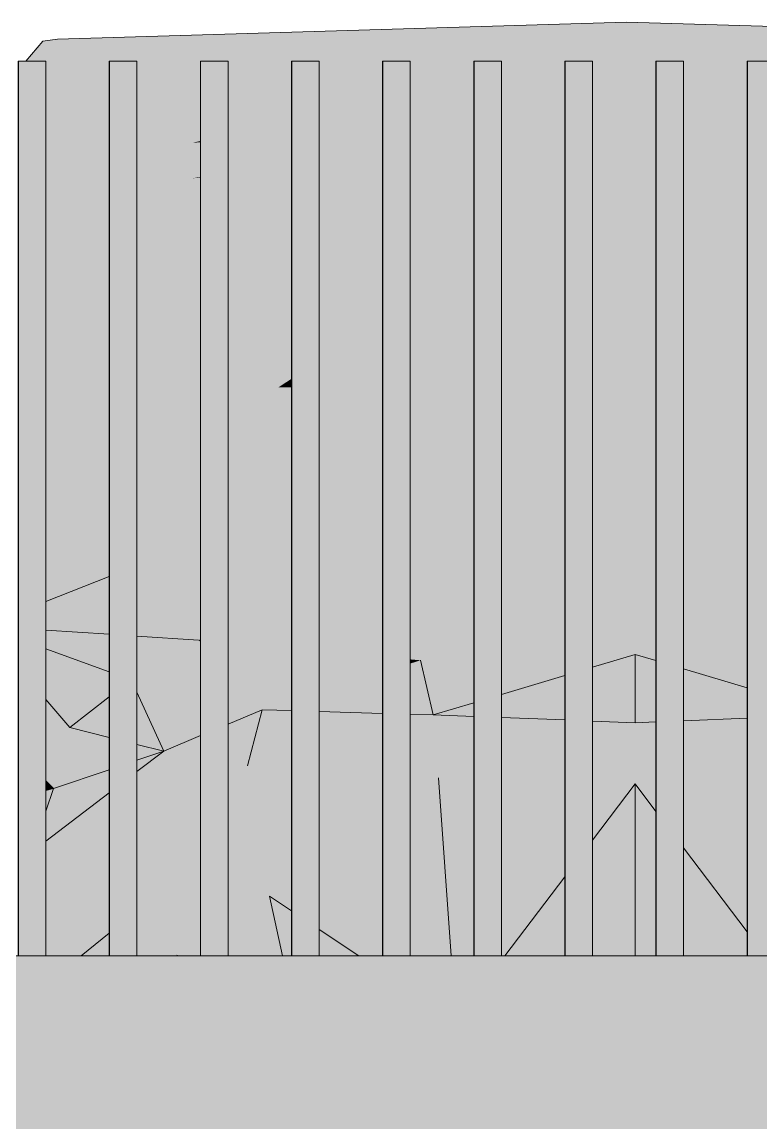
# Model space of a CAD drawing. Header units: millimetres. Extents: x 365175 to 2667127, y -330297 to -162108.
# Drawn here: x 1910217 to 1911026, y -319094 to -317888 of the extents above; entities that cross this region are included whole.
import ezdxf

# ---------------------------------------------------------------- set-up
doc = ezdxf.new("R2010")
doc.units = ezdxf.units.MM
doc.header["$MEASUREMENT"] = 0
doc.layers.add('Cars', color=7, linetype='Continuous')
doc.layers.add('TopoAlt', color=7, linetype='Continuous')

# ---------------------------------------------------------------- blocks, each defined once
blk = doc.blocks.new('Élément de coupe_125_6', base_point=(1445436.1, -319511))
at = {"layer": 'TopoAlt', "linetype": 'Continuous', "lineweight": 0, "true_color": 0x000000}
blk.add_hatch(color=18, dxfattribs=at).paths.add_polyline_path([(1882185.2, -318911), (1882185.2, -319511), (1914672.8, -319511), (1914672.8, -318911)])
at = {"layer": 'TopoAlt', "color": 190, "linetype": 'Continuous', "lineweight": 5, "true_color": 0x8002ff}
blk.add_line((1914672.8, -318911), (1882185.2, -318911), dxfattribs=at)
blk = doc.blocks.new('Élément de coupe_456_6', base_point=(1445436.1, -319511))
at = {"linetype": 'Continuous', "lineweight": 0, "true_color": 0x000000}
for points in [[(1910212.5, -318911), (1910212.8, -318911), (1910212.8, -317931), (1910212.5, -317931)], [(1910212.5, -318911), (1910212.8, -318911), (1910212.8, -317931), (1910212.5, -317931)], [(1910212.8, -318911), (1910242.8, -318911), (1910242.8, -317931), (1910212.8, -317931)]]:
    blk.add_hatch(color=18, dxfattribs=at).paths.add_polyline_path(points)
at = {"color": 18, "linetype": 'Continuous', "lineweight": 5, "true_color": 0x330000}
for p, q in [((1910212.5, -317931), (1910212.8, -317931)), ((1910212.5, -318911), (1910212.5, -317931)), ((1910212.8, -317931), (1910242.8, -317931)), ((1910212.8, -318911), (1910212.8, -317931)), ((1910242.8, -318911), (1910242.8, -317931))]:
    blk.add_line(p, q, dxfattribs=at)
blk = doc.blocks.new('Élément de coupe_457_6', base_point=(1445436.1, -319511))
at = {"linetype": 'Continuous', "lineweight": 0, "true_color": 0x000000}
for points in [[(1910312.3, -318911), (1910312.6, -318911), (1910312.6, -317931), (1910312.3, -317931)], [(1910312.3, -318911), (1910312.6, -318911), (1910312.6, -317931), (1910312.3, -317931)], [(1910312.6, -318911), (1910342.6, -318911), (1910342.6, -317931), (1910312.6, -317931)]]:
    blk.add_hatch(color=18, dxfattribs=at).paths.add_polyline_path(points)
at = {"color": 18, "linetype": 'Continuous', "lineweight": 5, "true_color": 0x330000}
for p, q in [((1910312.3, -317931), (1910312.6, -317931)), ((1910312.3, -318911), (1910312.3, -317931)), ((1910312.6, -317931), (1910342.6, -317931)), ((1910312.6, -318911), (1910312.6, -317931)), ((1910342.6, -318911), (1910342.6, -317931))]:
    blk.add_line(p, q, dxfattribs=at)
blk = doc.blocks.new('Élément de coupe_458_6', base_point=(1445436.1, -319511))
at = {"linetype": 'Continuous', "lineweight": 0, "true_color": 0x000000}
for points in [[(1910412, -318911), (1910412.3, -318911), (1910412.3, -317931), (1910412, -317931)], [(1910412, -318911), (1910412.3, -318911), (1910412.3, -317931), (1910412, -317931)], [(1910412.3, -318911), (1910442.3, -318911), (1910442.3, -317931), (1910412.3, -317931)]]:
    blk.add_hatch(color=18, dxfattribs=at).paths.add_polyline_path(points)
at = {"color": 18, "linetype": 'Continuous', "lineweight": 5, "true_color": 0x330000}
for p, q in [((1910412, -317931), (1910412.3, -317931)), ((1910412, -318911), (1910412, -317931)), ((1910412.3, -317931), (1910442.3, -317931)), ((1910412.3, -318911), (1910412.3, -317931)), ((1910442.3, -318911), (1910442.3, -317931))]:
    blk.add_line(p, q, dxfattribs=at)
blk = doc.blocks.new('Élément de coupe_459_6', base_point=(1445436.1, -319511))
at = {"linetype": 'Continuous', "lineweight": 0, "true_color": 0x000000}
for points in [[(1910511.8, -318911), (1910512.1, -318911), (1910512.1, -317931), (1910511.8, -317931)], [(1910511.8, -318911), (1910512.1, -318911), (1910512.1, -317931), (1910511.8, -317931)], [(1910512.1, -318911), (1910542.1, -318911), (1910542.1, -317931), (1910512.1, -317931)]]:
    blk.add_hatch(color=18, dxfattribs=at).paths.add_polyline_path(points)
at = {"color": 18, "linetype": 'Continuous', "lineweight": 5, "true_color": 0x330000}
for p, q in [((1910511.8, -317931), (1910512.1, -317931)), ((1910511.8, -318911), (1910511.8, -317931)), ((1910512.1, -317931), (1910542.1, -317931)), ((1910512.1, -318911), (1910512.1, -317931)), ((1910542.1, -318911), (1910542.1, -317931))]:
    blk.add_line(p, q, dxfattribs=at)
blk = doc.blocks.new('Élément de coupe_460_6', base_point=(1445436.1, -319511))
at = {"linetype": 'Continuous', "lineweight": 0, "true_color": 0x000000}
for points in [[(1910611.5, -318911), (1910611.8, -318911), (1910611.8, -317931), (1910611.5, -317931)], [(1910611.5, -318911), (1910611.8, -318911), (1910611.8, -317931), (1910611.5, -317931)], [(1910611.8, -318911), (1910641.8, -318911), (1910641.8, -317931), (1910611.8, -317931)]]:
    blk.add_hatch(color=18, dxfattribs=at).paths.add_polyline_path(points)
at = {"color": 18, "linetype": 'Continuous', "lineweight": 5, "true_color": 0x330000}
for p, q in [((1910611.5, -317931), (1910611.8, -317931)), ((1910611.5, -318911), (1910611.5, -317931)), ((1910611.8, -317931), (1910641.8, -317931)), ((1910611.8, -318911), (1910611.8, -317931)), ((1910641.8, -318911), (1910641.8, -317931))]:
    blk.add_line(p, q, dxfattribs=at)
blk = doc.blocks.new('Élément de coupe_461_6', base_point=(1445436.1, -319511))
at = {"linetype": 'Continuous', "lineweight": 0, "true_color": 0x000000}
for points in [[(1910711.3, -318911), (1910711.6, -318911), (1910711.6, -317931), (1910711.3, -317931)], [(1910711.3, -318911), (1910711.6, -318911), (1910711.6, -317931), (1910711.3, -317931)], [(1910711.6, -318911), (1910741.6, -318911), (1910741.6, -317931), (1910711.6, -317931)]]:
    blk.add_hatch(color=18, dxfattribs=at).paths.add_polyline_path(points)
at = {"color": 18, "linetype": 'Continuous', "lineweight": 5, "true_color": 0x330000}
for p, q in [((1910711.3, -317931), (1910711.6, -317931)), ((1910711.3, -318911), (1910711.3, -317931)), ((1910711.6, -317931), (1910741.6, -317931)), ((1910711.6, -318911), (1910711.6, -317931)), ((1910741.6, -318911), (1910741.6, -317931))]:
    blk.add_line(p, q, dxfattribs=at)
blk = doc.blocks.new('Élément de coupe_462_6', base_point=(1445436.1, -319511))
at = {"linetype": 'Continuous', "lineweight": 0, "true_color": 0x000000}
for points in [[(1910811, -318911), (1910811.4, -318911), (1910811.4, -317931), (1910811, -317931)], [(1910811, -318911), (1910811.4, -318911), (1910811.4, -317931), (1910811, -317931)], [(1910811.4, -318911), (1910841.4, -318911), (1910841.4, -317931), (1910811.4, -317931)]]:
    blk.add_hatch(color=18, dxfattribs=at).paths.add_polyline_path(points)
at = {"color": 18, "linetype": 'Continuous', "lineweight": 5, "true_color": 0x330000}
for p, q in [((1910811, -317931), (1910811.4, -317931)), ((1910811, -318911), (1910811, -317931)), ((1910811.4, -317931), (1910841.4, -317931)), ((1910811.4, -318911), (1910811.4, -317931)), ((1910841.4, -318911), (1910841.4, -317931))]:
    blk.add_line(p, q, dxfattribs=at)
blk = doc.blocks.new('Élément de coupe_463_6', base_point=(1445436.1, -319511))
at = {"linetype": 'Continuous', "lineweight": 0, "true_color": 0x000000}
for points in [[(1910910.8, -318911), (1910911.1, -318911), (1910911.1, -317931), (1910910.8, -317931)], [(1910910.8, -318911), (1910911.1, -318911), (1910911.1, -317931), (1910910.8, -317931)], [(1910911.1, -318911), (1910941.1, -318911), (1910941.1, -317931), (1910911.1, -317931)]]:
    blk.add_hatch(color=18, dxfattribs=at).paths.add_polyline_path(points)
at = {"color": 18, "linetype": 'Continuous', "lineweight": 5, "true_color": 0x330000}
for p, q in [((1910910.8, -317931), (1910911.1, -317931)), ((1910910.8, -318911), (1910910.8, -317931)), ((1910911.1, -317931), (1910941.1, -317931)), ((1910911.1, -318911), (1910911.1, -317931)), ((1910941.1, -318911), (1910941.1, -317931))]:
    blk.add_line(p, q, dxfattribs=at)
blk = doc.blocks.new('Élément de coupe_464_6', base_point=(1445436.1, -319511))
at = {"linetype": 'Continuous', "lineweight": 0, "true_color": 0x000000}
for points in [[(1911010.5, -318911), (1911010.9, -318911), (1911010.9, -317931), (1911010.5, -317931)], [(1911010.5, -318911), (1911010.9, -318911), (1911010.9, -317931), (1911010.5, -317931)], [(1911010.9, -318911), (1911040.9, -318911), (1911040.9, -317931), (1911010.9, -317931)]]:
    blk.add_hatch(color=18, dxfattribs=at).paths.add_polyline_path(points)
at = {"color": 18, "linetype": 'Continuous', "lineweight": 5, "true_color": 0x330000}
for p, q in [((1911010.5, -317931), (1911010.9, -317931)), ((1911010.5, -318911), (1911010.5, -317931)), ((1911010.9, -317931), (1911040.9, -317931)), ((1911010.9, -318911), (1911010.9, -317931)), ((1911040.9, -318911), (1911040.9, -317931))]:
    blk.add_line(p, q, dxfattribs=at)
blk = doc.blocks.new('Élément de coupe_489_6', base_point=(1445436.1, -319511))
at = {"layer": 'Cars', "linetype": 'Continuous', "lineweight": 0, "true_color": 0x000000}
for points in [[(1910877.1, -317891), (1910878.7, -317888.3), (1910239.6, -317909.4)], [(1910255.5, -317907.2), (1910239.6, -317909.4), (1910878.7, -317888.3)], [(1910878.7, -317888.3), (1910877.1, -317891), (1911515.6, -317907.5)], [(1910877.1, -317891), (1910239.6, -317909.4), (1910240.5, -317931), (1910242.8, -317931), (1910242.8, -317935.3)], [(1910242.8, -317935.3), (1910242.8, -317935.4), (1910312.3, -317933.3), (1910312.3, -317931), (1910342.6, -317931), (1910342.6, -317932.4), (1910877, -317916.6), (1910877.1, -317891)], [(1910877, -317916.6), (1911509.3, -317931.4), (1911509.3, -317931.3), (1910877.1, -317891)], [(1910877.1, -317891), (1911509.3, -317931.3), (1911509.3, -317931), (1911509.7, -317931), (1911513.7, -317931), (1911515.6, -317907.5)], [(1910220.9, -317931), (1910240.5, -317931), (1910239.6, -317909.4)], [(1910342.6, -317932.4), (1910342.6, -317973.5), (1910412, -317966.1), (1910412, -317931), (1910442.3, -317931), (1910442.3, -317962.9), (1910511.8, -317955.5), (1910511.8, -317931), (1910542.1, -317931), (1910542.1, -317952.3), (1910611.5, -317944.9), (1910611.5, -317931), (1910641.8, -317931), (1910641.8, -317941.6), (1910711.3, -317934.2), (1910711.3, -317931), (1910741.6, -317931), (1910741.6, -317931), (1910877, -317916.6)], [(1910741.6, -317931), (1910741.6, -317946.3), (1910811, -317931.1), (1910811, -317931), (1910811.4, -317931), (1910877, -317916.6)], [(1910811.4, -317931), (1910841.4, -317931), (1910841.4, -317983.4), (1910876.8, -317980.4), (1910877, -317916.6)], [(1910876.8, -317980.4), (1910910.8, -317983.2), (1910910.8, -317931), (1910941.1, -317931), (1910941.1, -317985.7), (1911010.5, -317991.5), (1911010.5, -317945.6), (1910877, -317916.6)], [(1910877, -317916.6), (1911010.5, -317945.6), (1911010.5, -317933.6)], [(1910877, -317916.6), (1911010.5, -317933.6), (1911010.5, -317931), (1911040.9, -317931), (1911040.9, -317937.5), (1911110.3, -317946.4), (1911110.3, -317931), (1911140.6, -317931), (1911140.6, -317950.2), (1911210.1, -317959.1), (1911210.1, -317931), (1911240.4, -317931), (1911240.4, -317963), (1911309.8, -317971.8), (1911309.8, -317931), (1911340.1, -317931), (1911340.1, -317975.7), (1911409.6, -317984.6), (1911409.6, -317931), (1911439.9, -317931), (1911439.9, -317969.8), (1911509.3, -317933.8), (1911509.3, -317931.4)], [(1910242.8, -317935.4), (1910242.8, -317936.3), (1910312.3, -317966), (1910312.3, -317933.3)], [(1910242.8, -318011.9), (1910312.3, -317983), (1910312.3, -317966), (1910242.8, -317936.3)], [(1910641.8, -317941.6), (1910641.8, -317968.2), (1910711.3, -317953), (1910711.3, -317934.2)], [(1910811, -317931.1), (1910741.6, -317946.3), (1910741.6, -317991.9), (1910811, -317986)], [(1910611.5, -317944.9), (1910542.1, -317952.3), (1910542.1, -317990.1), (1910611.5, -317974.9)], [(1910442.3, -318012), (1910511.8, -317996.7), (1910511.8, -317955.5), (1910442.3, -317962.9)], [(1910641.8, -318000.3), (1910711.3, -317994.4), (1910711.3, -317953), (1910641.8, -317968.2)], [(1910412, -317966.1), (1910342.6, -317973.5), (1910342.6, -317981.2), (1910403, -318020.6), (1910412, -318018.6)], [(1910242.8, -318011.9), (1910242.8, -318049), (1910312.3, -317991.4), (1910312.3, -317983)], [(1910342.6, -317981.2), (1910342.6, -318036), (1910403, -318020.6)], [(1910542.1, -318008.8), (1910611.5, -318002.9), (1910611.5, -317974.9), (1910542.1, -317990.1)], [(1910811, -317986), (1910741.6, -317991.9), (1910741.6, -318003), (1910811, -317991.4)], [(1910876.8, -317980.4), (1910841.4, -317988.7), (1910841.4, -318035.2), (1910877, -318034.3)], [(1910841.4, -317983.4), (1910841.4, -317986.3), (1910876.8, -317980.4)], [(1910841.4, -317986.3), (1910841.4, -317988.7), (1910876.8, -317980.4)], [(1910876.8, -317980.4), (1910910.8, -317987.9), (1910910.8, -317986.1)], [(1910876.8, -317980.4), (1910910.8, -317986.1), (1910910.8, -317983.2)], [(1910910.8, -317987.9), (1910876.8, -317980.4), (1910877, -318034.3), (1910910.8, -318035)], [(1910941.1, -317991.1), (1911010.5, -318002.7), (1911010.5, -317991.5), (1910941.1, -317985.7)], [(1910242.8, -318049), (1910242.8, -318061.4), (1910312.3, -318043.7), (1910312.3, -317991.4)], [(1910442.3, -318012), (1910442.3, -318017.3), (1910511.8, -318011.4), (1910511.8, -317996.7)], [(1910641.8, -318000.3), (1910641.8, -318019.6), (1910711.3, -318008), (1910711.3, -317994.4)], [(1910741.6, -318012.1), (1910811, -317995.8), (1910811, -317991.4), (1910741.6, -318003)], [(1910741.6, -318012.1), (1910741.6, -318037.6), (1910811, -318035.9), (1910811, -317995.8)], [(1910941.1, -317994.6), (1911010.5, -318010), (1911010.5, -318002.7), (1910941.1, -317991.1)], [(1910941.1, -317994.6), (1910941.1, -318035.7), (1911010.5, -318037.2), (1911010.5, -318010)], [(1910542.1, -318008.8), (1910542.1, -318036.3), (1910611.5, -318024.7), (1910611.5, -318002.9)], [(1910641.8, -318019.6), (1910641.8, -318035.5), (1910711.3, -318019.2), (1910711.3, -318008)], [(1910342.6, -318036), (1910342.6, -318047), (1910403, -318020.6)], [(1910403, -318020.6), (1910342.6, -318047), (1910342.6, -318073.1), (1910403.1, -318059.5)], [(1910412, -318018.6), (1910403, -318020.6), (1910412, -318019.9)], [(1910412, -318019.9), (1910403, -318020.6), (1910403.1, -318059.5), (1910412, -318058)], [(1910442.3, -318052.9), (1910511.8, -318041.3), (1910511.8, -318011.4), (1910442.3, -318017.3)], [(1910711.3, -318019.2), (1910641.8, -318035.5), (1910641.8, -318040), (1910711.3, -318038.3)], [(1910542.1, -318047.4), (1910611.5, -318041.3), (1910611.5, -318024.7), (1910542.1, -318036.3)], [(1910242.8, -318061.4), (1910242.8, -318090.5), (1910312.3, -318060.2), (1910312.3, -318043.7)], [(1910442.3, -318052.9), (1910442.3, -318056.1), (1910511.8, -318050), (1910511.8, -318041.3)], [(1910542.1, -318198.5), (1910611.5, -318057.8), (1910611.5, -318041.3), (1910542.1, -318047.4)], [(1910641.8, -318040), (1910641.8, -318191.8), (1910711.3, -318145.3), (1910711.3, -318038.3)], [(1910811, -318035.9), (1910741.6, -318037.6), (1910741.6, -318125), (1910811, -318078.5)], [(1910841.4, -318058.2), (1910877, -318034.3), (1910841.4, -318035.2)], [(1910841.4, -318295.3), (1910879.4, -318296.1), (1910877, -318034.3), (1910841.4, -318058.2)], [(1910877, -318034.3), (1910879.4, -318296.1), (1910910.8, -318295.4), (1910910.8, -318056.7)], [(1910910.8, -318035), (1910877, -318034.3), (1910910.8, -318056.7)], [(1910941.1, -318035.7), (1910941.1, -318076.8), (1911010.5, -318122.9), (1911010.5, -318037.2)], [(1910412, -318058), (1910403.1, -318059.5), (1910412, -318058.7)], [(1910511.8, -318050), (1910442.3, -318056.1), (1910442.3, -318154.1), (1910497.8, -318288.2), (1910511.8, -318260)], [(1910542.1, -318198.5), (1910542.1, -318258.6), (1910611.5, -318212.1), (1910611.5, -318057.8)], [(1910242.8, -318090.5), (1910242.8, -318095.6), (1910312.3, -318080), (1910312.3, -318060.2)], [(1910342.6, -318290.8), (1910412, -318289.7), (1910412, -318080.9), (1910403.1, -318059.5), (1910342.6, -318138.6)], [(1910403.1, -318059.5), (1910342.6, -318073.1), (1910342.6, -318138.6)], [(1910412, -318058.7), (1910403.1, -318059.5), (1910412, -318080.9)], [(1910242.8, -318095.6), (1910242.8, -318268.9), (1910312.3, -318178.2), (1910312.3, -318080)], [(1910811, -318078.5), (1910741.6, -318125), (1910741.6, -318293.2), (1910811, -318294.7)], [(1910941.1, -318076.8), (1910941.1, -318294.8), (1911010.5, -318293.4), (1911010.5, -318122.9)], [(1910442.3, -318289.2), (1910497.8, -318288.2), (1910442.3, -318154.1)], [(1910641.8, -318291.2), (1910711.3, -318292.6), (1910711.3, -318145.3), (1910641.8, -318191.8)], [(1910312.3, -318178.2), (1910242.8, -318268.9), (1910242.8, -318292.5), (1910312.3, -318291.4)], [(1910611.5, -318212.1), (1910542.1, -318258.6), (1910542.1, -318289.1), (1910611.5, -318290.6)], [(1910497.8, -318288.2), (1910511.8, -318278.9), (1910511.8, -318260)], [(1910497.8, -318288.2), (1910511.8, -318288.5), (1910511.8, -318278.9)], [(1910312.3, -318291.4), (1910242.8, -318292.5), (1910242.8, -318391), (1910312.3, -318363)], [(1910342.6, -318350.8), (1910412, -318322.8), (1910412, -318289.7), (1910342.6, -318290.8)], [(1910497.8, -318288.2), (1910442.3, -318310.6), (1910442.3, -318423.5), (1910511.8, -318429.1), (1910511.8, -318317.7)], [(1910442.3, -318310.6), (1910497.8, -318288.2), (1910442.3, -318289.2)], [(1910511.8, -318288.5), (1910497.8, -318288.2), (1910511.8, -318317.7)], [(1910542.1, -318381.9), (1910566.4, -318433.5), (1910611.5, -318413.7), (1910611.5, -318290.6), (1910542.1, -318289.1)], [(1910641.8, -318291.2), (1910641.8, -318400.4), (1910711.3, -318369.9), (1910711.3, -318292.6)], [(1910741.6, -318293.2), (1910741.6, -318356.6), (1910811, -318326.1), (1910811, -318294.7)], [(1910841.4, -318312.8), (1910879.4, -318296.1), (1910841.4, -318295.3)], [(1910879.4, -318296.1), (1910841.4, -318312.8), (1910841.4, -318424.2), (1910881.8, -318422.9)], [(1910910.8, -318295.4), (1910879.4, -318296.1), (1910910.8, -318309.7)], [(1910910.8, -318309.7), (1910879.4, -318296.1), (1910881.8, -318422.9), (1910910.8, -318423.8)], [(1910941.1, -318322.8), (1911010.5, -318352.9), (1911010.5, -318293.4), (1910941.1, -318294.8)], [(1910342.6, -318350.8), (1910342.6, -318415.5), (1910412, -318421.1), (1910412, -318322.8)], [(1910941.1, -318322.8), (1910941.1, -318424.8), (1911010.5, -318427.1), (1911010.5, -318352.9)], [(1910741.6, -318356.6), (1910741.6, -318427.6), (1910811, -318425.2), (1910811, -318326.1)], [(1910312.3, -318363), (1910242.8, -318391), (1910242.8, -318407.5), (1910312.3, -318413.1)], [(1910711.3, -318369.9), (1910641.8, -318400.4), (1910641.8, -318430.9), (1910711.3, -318428.6)], [(1910542.1, -318381.9), (1910542.1, -318431.5), (1910566.4, -318433.5)], [(1910242.8, -318439), (1910312.3, -318437.8), (1910312.3, -318413.1), (1910242.8, -318407.5)], [(1910412, -318421.1), (1910342.6, -318415.5), (1910342.6, -318437.3), (1910412, -318436.1)], [(1910566.4, -318433.5), (1910611.5, -318431.9), (1910611.5, -318413.7)], [(1910442.3, -318435.6), (1910511.8, -318434.4), (1910511.8, -318429.1), (1910442.3, -318423.5)], [(1910542.1, -318433.9), (1910566.4, -318433.5), (1910542.1, -318431.5)], [(1910559.6, -318451.5), (1910611.5, -318446.9), (1910611.5, -318431.9), (1910566.4, -318433.5)], [(1910641.8, -318430.9), (1910641.8, -318444.2), (1910711.3, -318438), (1910711.3, -318428.6)], [(1910741.6, -318427.6), (1910741.6, -318435.3), (1910811, -318429.2), (1910811, -318425.2)], [(1910741.6, -318440.9), (1910811, -318432), (1910811, -318429.2), (1910741.6, -318435.3)], [(1910741.6, -318440.9), (1910741.6, -318441.6), (1910811, -318438.4), (1910811, -318432)], [(1910841.4, -318428.1), (1910841.4, -318437), (1910882.9, -318435.1), (1910881.8, -318422.9)], [(1910841.4, -318426.5), (1910881.8, -318422.9), (1910841.4, -318424.2)], [(1910841.4, -318428.1), (1910881.8, -318422.9), (1910841.4, -318426.5)], [(1910881.8, -318422.9), (1910910.8, -318426.4), (1910910.8, -318425.5)], [(1910881.8, -318422.9), (1910910.8, -318425.5), (1910910.8, -318423.8)], [(1910910.8, -318426.4), (1910881.8, -318422.9), (1910882.9, -318435.1), (1910910.8, -318436.4)], [(1910941.1, -318424.8), (1910941.1, -318428.2), (1911010.5, -318434.4), (1911010.5, -318427.1)], [(1911010.5, -318434.4), (1910941.1, -318428.2), (1910941.1, -318430.2), (1911010.5, -318438.7)], [(1911010.5, -318438.7), (1910941.1, -318430.2), (1910941.1, -318437.8), (1911010.5, -318441)], [(1910242.8, -318439), (1910242.8, -318439.5), (1910312.3, -318445.5), (1910312.3, -318437.8)], [(1910312.3, -318445.5), (1910242.8, -318439.5), (1910242.8, -318442.6), (1910312.3, -318494.1)], [(1910242.8, -318442.6), (1910242.8, -318522.8), (1910312.3, -318495.6), (1910312.3, -318494.1)], [(1910412, -318436.1), (1910342.6, -318437.3), (1910342.6, -318448.1), (1910372.5, -318450.6), (1910412, -318447.1)], [(1910511.8, -318434.4), (1910442.3, -318435.6), (1910442.3, -318444.5), (1910511.8, -318438.3)], [(1910511.8, -318438.3), (1910442.3, -318444.5), (1910442.3, -318451), (1910511.8, -318451.3)], [(1910542.1, -318435.6), (1910542.1, -318451.4), (1910559.6, -318451.5), (1910566.4, -318433.5)], [(1910542.1, -318435.6), (1910566.4, -318433.5), (1910542.1, -318433.9)], [(1910711.3, -318438), (1910641.8, -318444.2), (1910641.8, -318447), (1910711.3, -318443.2)], [(1910711.3, -318443.2), (1910641.8, -318447), (1910641.8, -318486.7), (1910711.3, -318452.7)], [(1910741.6, -318441.6), (1910741.6, -318468.7), (1910811, -318452.2), (1910811, -318438.4)], [(1910841.4, -318445), (1910882.9, -318435.1), (1910841.4, -318437)], [(1910841.4, -318488.2), (1910887.6, -318486.2), (1910882.9, -318435.1), (1910841.4, -318445)], [(1910910.8, -318441.5), (1910882.9, -318435.1), (1910887.6, -318486.2), (1910910.8, -318487.2)], [(1910882.9, -318435.1), (1910910.8, -318441.5), (1910910.8, -318436.4)], [(1911010.5, -318441), (1910941.1, -318437.8), (1910941.1, -318448.5), (1911010.5, -318464.5)], [(1910342.6, -318448.1), (1910342.6, -318473.2), (1910372.5, -318450.6)], [(1910342.6, -318473.2), (1910342.6, -318490), (1910412, -318477.7), (1910412, -318450.8), (1910372.5, -318450.6)], [(1910372.5, -318450.6), (1910412, -318450.8), (1910412, -318447.1)], [(1910511.8, -318451.3), (1910442.3, -318451), (1910442.3, -318472.3), (1910511.8, -318460)], [(1910542.1, -318451.4), (1910542.1, -318454.6), (1910559.6, -318451.5)], [(1910559.6, -318451.5), (1910542.1, -318454.6), (1910542.1, -318497.2), (1910611.5, -318497.8), (1910611.5, -318492)], [(1910611.5, -318446.9), (1910559.6, -318451.5), (1910611.5, -318448.7)], [(1910559.6, -318451.5), (1910611.5, -318492), (1910611.5, -318448.7)], [(1910641.8, -318486.7), (1910641.8, -318492.4), (1910711.3, -318475.9), (1910711.3, -318452.7)], [(1910741.6, -318492.5), (1910811, -318489.5), (1910811, -318452.2), (1910741.6, -318468.7)], [(1910941.1, -318448.5), (1910941.1, -318488.6), (1911010.5, -318491.6), (1911010.5, -318464.5)], [(1910511.8, -318460), (1910442.3, -318472.3), (1910442.3, -318496.3), (1910511.8, -318496.9)], [(1910342.6, -318495.4), (1910412, -318496), (1910412, -318477.7), (1910342.6, -318490)], [(1910641.8, -318492.4), (1910641.8, -318496.9), (1910711.3, -318493.8), (1910711.3, -318475.9)], [(1910741.6, -318492.5), (1910741.6, -318549.1), (1910811, -318519.2), (1910811, -318489.5)], [(1910841.4, -318506.1), (1910887.6, -318486.2), (1910841.4, -318488.2)], [(1910841.4, -318506.1), (1910841.4, -318582.1), (1910888, -318580.8), (1910887.6, -318486.2)], [(1910887.6, -318486.2), (1910910.8, -318496.2), (1910910.8, -318487.2)], [(1910887.6, -318486.2), (1910888, -318580.8), (1910910.8, -318581.4), (1910910.8, -318496.2)], [(1911010.5, -318491.6), (1910941.1, -318488.6), (1910941.1, -318509.2), (1911010.5, -318539.1)], [(1910242.8, -318554.2), (1910312.3, -318558.7), (1910312.3, -318495.6), (1910242.8, -318522.8)], [(1910342.6, -318516.2), (1910410, -318565.1), (1910412, -318564.5), (1910412, -318496), (1910342.6, -318495.4)], [(1910442.3, -318496.3), (1910442.3, -318554.7), (1910511.8, -318532.4), (1910511.8, -318496.9)], [(1910542.1, -318522.6), (1910611.5, -318500.3), (1910611.5, -318497.8), (1910542.1, -318497.2)], [(1910542.1, -318577.2), (1910611.5, -318583.5), (1910611.5, -318500.3), (1910542.1, -318522.6)], [(1910641.8, -318557.9), (1910653, -318587.3), (1910711.3, -318562.2), (1910711.3, -318493.8), (1910641.8, -318496.9)], [(1910342.6, -318516.2), (1910342.6, -318560.7), (1910410, -318565.1)], [(1910941.1, -318582.3), (1911010.5, -318584.2), (1911010.5, -318539.1), (1910941.1, -318509.2)], [(1910741.6, -318584.8), (1910811, -318582.9), (1910811, -318519.2), (1910741.6, -318549.1)], [(1910442.3, -318554.7), (1910442.3, -318568.1), (1910511.8, -318574.4), (1910511.8, -318532.4)], [(1910242.8, -318574.6), (1910312.3, -318599.8), (1910312.3, -318558.7), (1910242.8, -318554.2)], [(1910342.6, -318604.9), (1910410, -318565.1), (1910342.6, -318560.7)], [(1910412, -318564.5), (1910410, -318565.1), (1910412, -318565.3)], [(1910641.8, -318557.9), (1910641.8, -318586.3), (1910653, -318587.3)], [(1910711.3, -318562.2), (1910653, -318587.3), (1910711.3, -318585.7)], [(1910242.8, -318574.6), (1910242.8, -318630.3), (1910269, -318661), (1910312.3, -318627.4), (1910312.3, -318599.8)], [(1910342.6, -318604.9), (1910342.6, -318610), (1910412, -318625.9), (1910412, -318567.3), (1910410, -318565.1)], [(1910412, -318565.3), (1910410, -318565.1), (1910412, -318567.3)], [(1910511.8, -318574.4), (1910442.3, -318568.1), (1910442.3, -318600.6), (1910479.5, -318641.4), (1910511.8, -318631.3)], [(1910542.1, -318621.9), (1910611.5, -318600.2), (1910611.5, -318583.5), (1910542.1, -318577.2)], [(1910641.8, -318590.8), (1910653, -318587.3), (1910641.8, -318586.3)], [(1910641.8, -318590.8), (1910641.8, -318646.3), (1910666.8, -318647.1), (1910653, -318587.3)], [(1910711.3, -318585.7), (1910653, -318587.3), (1910666.8, -318647.1), (1910711.3, -318633.8)], [(1910741.6, -318584.8), (1910741.6, -318624.7), (1910811, -318603.8), (1910811, -318582.9)], [(1910888, -318580.8), (1910841.4, -318594.8), (1910841.4, -318653.8), (1910888, -318655.6)], [(1910841.4, -318594.8), (1910888, -318580.8), (1910841.4, -318582.1)], [(1910910.8, -318587.6), (1910888, -318580.8), (1910888, -318655.6), (1910910.8, -318654.7)], [(1910888, -318580.8), (1910910.8, -318587.6), (1910910.8, -318581.4)], [(1911010.5, -318584.2), (1910941.1, -318582.3), (1910941.1, -318596.7), (1911010.5, -318617.5)], [(1910442.3, -318600.6), (1910442.3, -318632.9), (1910479.5, -318641.4)], [(1910542.1, -318643.3), (1910611.5, -318645.4), (1910611.5, -318600.2), (1910542.1, -318621.9)], [(1910941.1, -318653.5), (1911010.5, -318650.8), (1911010.5, -318617.5), (1910941.1, -318596.7)], [(1910342.6, -318610), (1910342.6, -318622.1), (1910372, -318686.7), (1910412, -318669.8), (1910412, -318625.9)], [(1910811, -318603.8), (1910741.6, -318624.7), (1910741.6, -318649.9), (1910811, -318652.6)], [(1910342.6, -318622.1), (1910342.6, -318679.4), (1910372, -318686.7)], [(1910242.8, -318630.3), (1910242.8, -318654.3), (1910269, -318661)], [(1910269, -318661), (1910312.3, -318671.8), (1910312.3, -318627.4)], [(1910442.3, -318632.9), (1910442.3, -318657.1), (1910479.5, -318641.4)], [(1910511.8, -318631.3), (1910479.5, -318641.4), (1910511.8, -318642.4)], [(1910666.8, -318647.1), (1910711.3, -318648.8), (1910711.3, -318633.8)], [(1910479.5, -318641.4), (1910442.3, -318657.1), (1910442.3, -318699.2), (1910463.5, -318702.9)], [(1910463.5, -318702.9), (1910511.8, -318689.7), (1910511.8, -318642.4), (1910479.5, -318641.4)], [(1910542.1, -318681.3), (1910611.5, -318662.3), (1910611.5, -318645.4), (1910542.1, -318643.3)], [(1910641.8, -318646.3), (1910641.8, -318653.9), (1910666.8, -318647.1)], [(1910641.8, -318653.9), (1910641.8, -318714.2), (1910672.7, -318716.1), (1910666.8, -318647.1)], [(1910711.3, -318648.8), (1910666.8, -318647.1), (1910672.7, -318716.1), (1910711.3, -318705.2)], [(1910269, -318661), (1910242.8, -318654.3), (1910242.8, -318719.1), (1910251.3, -318727.8)], [(1910269, -318661), (1910251.3, -318727.8), (1910312.3, -318707.1), (1910312.3, -318671.8)], [(1910741.6, -318649.9), (1910741.6, -318696.7), (1910811, -318677.2), (1910811, -318652.6)], [(1910841.4, -318668.7), (1910888, -318655.6), (1910841.4, -318653.8)], [(1910841.4, -318668.7), (1910841.4, -318721.2), (1910888, -318722.6), (1910888, -318655.6)], [(1910910.8, -318654.7), (1910888, -318655.6), (1910910.8, -318662)], [(1910888, -318722.6), (1910910.8, -318721.9), (1910910.8, -318662), (1910888, -318655.6)], [(1910941.1, -318670.5), (1911010.5, -318689.9), (1911010.5, -318650.8), (1910941.1, -318653.5)], [(1910372, -318686.7), (1910412, -318693.8), (1910412, -318669.8)], [(1910542.1, -318707.9), (1910611.5, -318712.2), (1910611.5, -318662.3), (1910542.1, -318681.3)], [(1910941.1, -318721), (1911010.5, -318718.8), (1911010.5, -318689.9), (1910941.1, -318670.5)], [(1910342.6, -318679.4), (1910342.6, -318696.7), (1910372, -318686.7)], [(1910811, -318677.2), (1910741.6, -318696.7), (1910741.6, -318718.2), (1910811, -318720.3)], [(1910372, -318686.7), (1910342.6, -318843.5), (1910342.6, -318868.4), (1910386.8, -318910.4)], [(1910342.6, -318709.2), (1910342.6, -318843.5), (1910372, -318686.7)], [(1910342.6, -318696.7), (1910342.6, -318709.2), (1910372, -318686.7)], [(1910372, -318686.7), (1910386.8, -318910.4), (1910412, -318842.3), (1910412, -318693.8)], [(1910511.8, -318689.7), (1910463.5, -318702.9), (1910511.8, -318706)], [(1910242.8, -318752.5), (1910242.8, -318785.4), (1910312.3, -318732.4), (1910312.3, -318707.1), (1910251.3, -318727.8)], [(1910442.3, -318699.2), (1910442.3, -318760.2), (1910463.5, -318702.9)], [(1910463.5, -318702.9), (1910442.3, -318760.2), (1910442.3, -318874.8), (1910487.8, -318845.7)], [(1910511.8, -318706), (1910463.5, -318702.9), (1910487.8, -318845.7), (1910511.8, -318828.9)], [(1910542.1, -318707.9), (1910542.1, -318807.6), (1910611.5, -318758.9), (1910611.5, -318712.2)], [(1910672.7, -318716.1), (1910711.3, -318717.3), (1910711.3, -318705.2)], [(1910242.8, -318719.1), (1910242.8, -318726.6), (1910251.3, -318727.8)], [(1910641.8, -318737.7), (1910672.7, -318716.1), (1910641.8, -318714.2)], [(1910641.8, -318737.7), (1910641.8, -318911), (1910686.7, -318911), (1910672.7, -318716.1)], [(1910711.3, -318717.3), (1910672.7, -318716.1), (1910686.7, -318911), (1910711.3, -318911)], [(1910741.6, -318911), (1910745.5, -318911), (1910811, -318824.3), (1910811, -318720.3), (1910741.6, -318718.2)], [(1910841.4, -318784.2), (1910888, -318722.6), (1910841.4, -318721.2)], [(1911010.5, -318718.8), (1910941.1, -318721), (1910941.1, -318792.8), (1911010.5, -318884.6)], [(1910242.8, -318726.6), (1910242.8, -318729.8), (1910251.3, -318727.8)], [(1910242.8, -318729.8), (1910242.8, -318752.5), (1910251.3, -318727.8)], [(1910242.8, -318785.4), (1910242.8, -318806.4), (1910312.3, -318848.6), (1910312.3, -318732.4)], [(1910841.4, -318911), (1910888, -318911), (1910888, -318722.6), (1910841.4, -318784.2)], [(1910888, -318722.6), (1910910.8, -318752.8), (1910910.8, -318721.9)], [(1910888, -318911), (1910910.8, -318911), (1910910.8, -318752.8), (1910888, -318722.6)], [(1910841.4, -318784.2), (1910878.1, -318735.6), (1910845.9, -318739.7), (1910841.4, -318747.8)], [(1910859.2, -318911), (1910888, -318911), (1910888, -318775.4), (1910878.3, -318735.6), (1910878.1, -318735.6), (1910841.4, -318784.2), (1910841.4, -318837.4)], [(1910941.1, -318747.8), (1910941.1, -318792.8), (1911004.1, -318876.1), (1910973.2, -318744.1), (1910945, -318740.9)], [(1910750.7, -318904.1), (1910797.3, -318842.4), (1910770.6, -318749.4), (1910741.6, -318753.1), (1910741.6, -318872.5)], [(1910542.1, -318881.9), (1910585.6, -318911), (1910611.5, -318911), (1910611.5, -318758.9), (1910542.1, -318807.6)], [(1910641.8, -318768.9), (1910641.8, -318911), (1910686.7, -318911), (1910680.4, -318824.3), (1910662.2, -318764.5)], [(1910888, -318775.4), (1910888, -318911), (1910910.8, -318911), (1910910.8, -318881.9)], [(1910542.1, -318791.8), (1910542.1, -318807.6), (1910552, -318800.6), (1910547.6, -318790.4)], [(1910941.1, -318792.8), (1910941.1, -318911), (1911010.5, -318911), (1911010.5, -318884.6)], [(1910941.1, -318836.6), (1910957.1, -318911), (1911010.5, -318911), (1911010.5, -318906), (1911004.1, -318876.1), (1910941.1, -318792.8)], [(1910492.1, -318835.5), (1910494.5, -318841), (1910511.8, -318828.9), (1910511.8, -318800.6)], [(1910542.1, -318807.6), (1910542.1, -318881.9), (1910585.6, -318911), (1910585.8, -318911), (1910552, -318800.6)], [(1910611.5, -318827.4), (1910611.5, -318801), (1910606.3, -318810.3)], [(1910242.8, -318911), (1910281.3, -318911), (1910312.3, -318886), (1910312.3, -318848.6), (1910242.8, -318806.4)], [(1910511.8, -318828.9), (1910487.8, -318845.7), (1910511.8, -318861.7)], [(1910494.5, -318841), (1910498, -318852.4), (1910511.8, -318861.7), (1910511.8, -318828.9)], [(1910680.4, -318824.3), (1910686.7, -318911), (1910705.4, -318911)], [(1910811, -318824.3), (1910745.5, -318911), (1910811, -318911)], [(1910386.8, -318910.4), (1910412, -318842.3), (1910412, -318830.7), (1910388.9, -318840.8), (1910382.9, -318851.4)], [(1910385.4, -318909), (1910386.8, -318910.4), (1910382.9, -318851.4), (1910369.6, -318875.1)], [(1910386.8, -318910.4), (1910412, -318894.2), (1910412, -318842.3)], [(1910386.8, -318910.4), (1910412, -318894.2), (1910412, -318842.3)], [(1910442.3, -318911), (1910502, -318911), (1910487.8, -318845.7), (1910442.3, -318874.8)], [(1910487.8, -318845.7), (1910502, -318911), (1910511.8, -318911), (1910511.8, -318861.7)], [(1910511.8, -318861.7), (1910498, -318852.4), (1910511.8, -318890.1)], [(1910797.3, -318842.4), (1910750.7, -318904.1), (1910752.3, -318911), (1910811, -318911), (1910811, -318898.9)], [(1910272.7, -318869.5), (1910252.4, -318905.5), (1910255, -318911), (1910281.3, -318911), (1910312.3, -318886), (1910312.3, -318867.7), (1910308.4, -318859.5)], [(1910442.3, -318874.8), (1910448.9, -318870.6), (1910442.3, -318856.1)], [(1910342.6, -318868.4), (1910342.6, -318911), (1910384.7, -318911), (1910386.8, -318910.4)], [(1910442.3, -318874.8), (1910442.3, -318911), (1910464.9, -318911), (1910448.9, -318870.6)], [(1910312.3, -318886), (1910281.3, -318911), (1910312.3, -318911)], [(1910312.3, -318886), (1910281.3, -318911), (1910312.3, -318911)], [(1910585.6, -318911), (1910542.1, -318881.9), (1910542.1, -318911)], [(1910585.6, -318911), (1910542.1, -318881.9), (1910542.1, -318911)], [(1910412, -318894.2), (1910386.8, -318910.4), (1910388.1, -318911), (1910412, -318911)], [(1910412, -318894.2), (1910386.8, -318910.4), (1910388.1, -318911), (1910412, -318911)], [(1910384.7, -318911), (1910386.6, -318911), (1910386.8, -318910.4)], [(1910386.8, -318910.4), (1910385.4, -318909), (1910386.1, -318910.6)], [(1910386.8, -318910.4), (1910386.1, -318910.6), (1910386.2, -318911), (1910386.6, -318911)], [(1910386.8, -318910.4), (1910386.6, -318911), (1910388.1, -318911)], [(1910386.8, -318910.4), (1910386.6, -318911), (1910388.1, -318911)]]:
    blk.add_hatch(color=18, dxfattribs=at).paths.add_polyline_path(points)
at = {"layer": 'Cars', "color": 7, "linetype": 'Continuous', "lineweight": 5}
for p, q in [((1910878.7, -317888.3), (1910255.5, -317907.2)), ((1911515.6, -317907.5), (1910878.7, -317888.3)), ((1910239.6, -317909.4), (1910220.9, -317931)), ((1910239.6, -317909.4), (1910255.5, -317907.2)), ((1910312.3, -318495.6), (1910242.8, -318522.8)), ((1910312.3, -318558.7), (1910242.8, -318554.2)), ((1910410, -318565.1), (1910342.6, -318560.7)), ((1910312.3, -318599.8), (1910242.8, -318574.6)), ((1910653, -318587.3), (1910666.8, -318647.1)), ((1910888, -318580.8), (1910841.4, -318594.8)), ((1910888, -318655.6), (1910888, -318580.8)), ((1910910.8, -318587.6), (1910888, -318580.8)), ((1911010.5, -318617.5), (1910941.1, -318596.7)), ((1910811, -318603.8), (1910741.6, -318624.7)), ((1910342.6, -318622.1), (1910372, -318686.7)), ((1910242.8, -318630.3), (1910269, -318661)), ((1910312.3, -318627.4), (1910269, -318661)), ((1910711.3, -318633.8), (1910666.8, -318647.1)), ((1910479.5, -318641.4), (1910442.3, -318657.1)), ((1910479.5, -318641.4), (1910463.5, -318702.9)), ((1910511.8, -318642.4), (1910479.5, -318641.4)), ((1910611.5, -318645.4), (1910542.1, -318643.3)), ((1910666.8, -318647.1), (1910641.8, -318646.3)), ((1910711.3, -318648.8), (1910666.8, -318647.1)), ((1910312.3, -318671.8), (1910269, -318661)), ((1910811, -318652.6), (1910741.6, -318649.9)), ((1910888, -318655.6), (1910841.4, -318653.8)), ((1910910.8, -318654.7), (1910888, -318655.6)), ((1911010.5, -318650.8), (1910941.1, -318653.5)), ((1910412, -318669.8), (1910372, -318686.7)), ((1910372, -318686.7), (1910342.6, -318679.4)), ((1910372, -318686.7), (1910342.6, -318709.2)), ((1910372, -318686.7), (1910342.6, -318696.7)), ((1910312.3, -318707.1), (1910251.3, -318727.8)), ((1910242.8, -318719.1), (1910251.3, -318727.8)), ((1910686.7, -318911), (1910672.7, -318716.1)), ((1910251.3, -318727.8), (1910242.8, -318726.6)), ((1910251.3, -318727.8), (1910242.8, -318752.5)), ((1910251.3, -318727.8), (1910242.8, -318729.8)), ((1910312.3, -318732.4), (1910242.8, -318785.4)), ((1910888, -318722.6), (1910841.4, -318784.2)), ((1910888, -318911), (1910888, -318722.6)), ((1910910.8, -318752.8), (1910888, -318722.6)), ((1911010.5, -318884.6), (1910941.1, -318792.8)), ((1910811, -318824.3), (1910745.5, -318911)), ((1910511.8, -318861.7), (1910487.8, -318845.7)), ((1910487.8, -318845.7), (1910502, -318911)), ((1910312.3, -318886), (1910281.3, -318911)), ((1910585.6, -318911), (1910542.1, -318881.9)), ((1910386.8, -318910.4), (1910384.7, -318911)), ((1910386.8, -318910.4), (1910386.6, -318911)), ((1910386.8, -318910.4), (1910388.1, -318911))]:
    blk.add_line(p, q, dxfattribs=at)

msp = doc.modelspace()

# ---------------------------------------------------------------- block references
at = {"lineweight": 0}
for name in ['Élément de coupe_456_6', 'Élément de coupe_457_6', 'Élément de coupe_458_6', 'Élément de coupe_459_6', 'Élément de coupe_460_6', 'Élément de coupe_461_6', 'Élément de coupe_462_6', 'Élément de coupe_463_6', 'Élément de coupe_464_6']:
    msp.add_blockref(name, (1445436.05, -319510.981), dxfattribs=at)
at = {"layer": 'Cars', "lineweight": 0}
msp.add_blockref('Élément de coupe_489_6', (1445436.05, -319510.981), dxfattribs=at)
at = {"layer": 'TopoAlt', "lineweight": 0}
msp.add_blockref('Élément de coupe_125_6', (1445436.05, -319510.981), dxfattribs=at)

doc.saveas('drawing.dxf')
